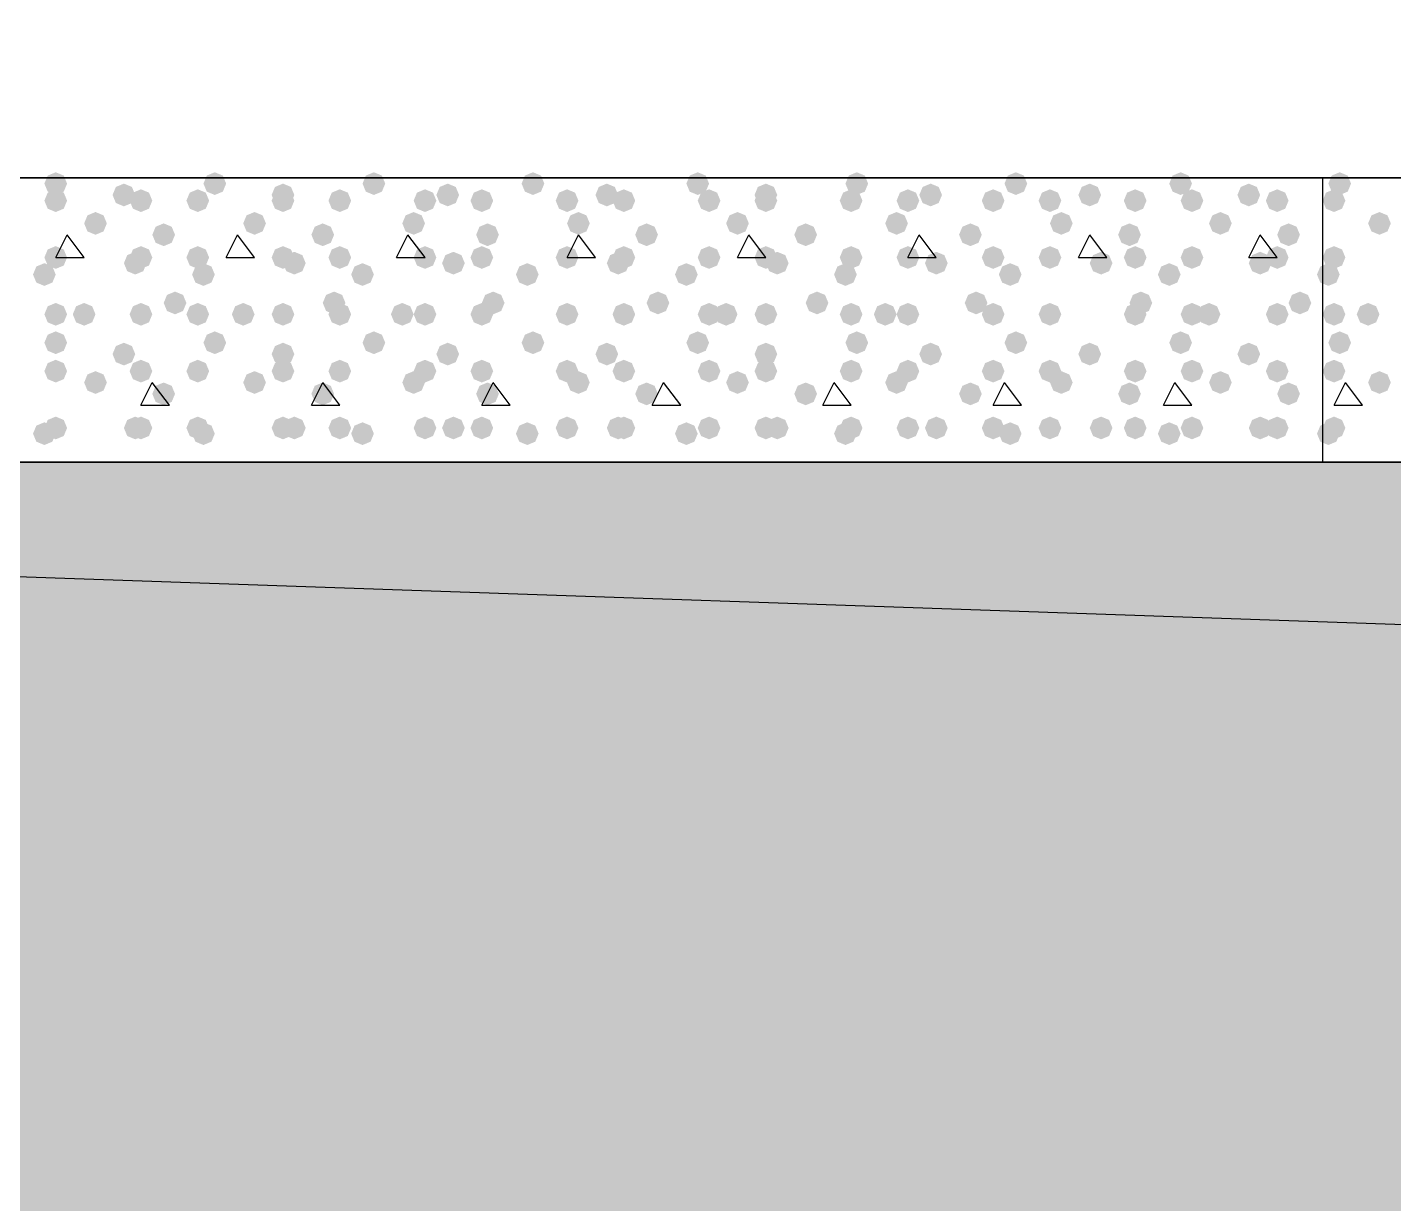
# Model space of a CAD drawing. Header units: millimetres. Extents: x 0 to 420, y 0 to 297.
# Drawn here: x 64.3 to 74.49, y 156.74 to 165.5 of the extents above; entities that cross this region are included whole.
import ezdxf

# ---------------------------------------------------------------- set-up
doc = ezdxf.new("R2010")
doc.units = ezdxf.units.MM
doc.layers.get('0').update_dxf_attribs({"linetype": 'CONTINUOUS'})

msp = doc.modelspace()

# ---------------------------------------------------------------- hatches: boundary and pattern name
at = {"true_color": 0x000008}
for points in [[(64.600667, 164.338), (64.575796, 164.278204), (64.516, 164.253333), (64.456204, 164.278204), (64.431333, 164.338), (64.456204, 164.397796), (64.516, 164.422667), (64.575796, 164.397796)], [(65.108667, 164.253333), (65.083796, 164.193537), (65.024, 164.168667), (64.964204, 164.193537), (64.939333, 164.253333), (64.964204, 164.313129), (65.024, 164.338), (65.083796, 164.313129)], [(65.786, 164.338), (65.761129, 164.278204), (65.701333, 164.253333), (65.641537, 164.278204), (65.616667, 164.338), (65.641537, 164.397796), (65.701333, 164.422667), (65.761129, 164.397796)], [(66.294, 164.253333), (66.269129, 164.193537), (66.209333, 164.168667), (66.149538, 164.193537), (66.124667, 164.253333), (66.149537, 164.313129), (66.209333, 164.338), (66.269129, 164.313129)], [(66.971333, 164.338), (66.946462, 164.278204), (66.886667, 164.253333), (66.826871, 164.278204), (66.802, 164.338), (66.826871, 164.397796), (66.886667, 164.422667), (66.946462, 164.397796)], [(67.521667, 164.253333), (67.496796, 164.193537), (67.437, 164.168667), (67.377204, 164.193537), (67.352333, 164.253333), (67.377204, 164.313129), (67.437, 164.338), (67.496796, 164.313129)], [(68.156667, 164.338), (68.131796, 164.278204), (68.072, 164.253333), (68.012204, 164.278204), (67.987333, 164.338), (68.012204, 164.397796), (68.072, 164.422667), (68.131796, 164.397796)], [(68.707, 164.253333), (68.682129, 164.193537), (68.622333, 164.168667), (68.562538, 164.193537), (68.537667, 164.253333), (68.562537, 164.313129), (68.622333, 164.338), (68.682129, 164.313129)], [(69.384333, 164.338), (69.359462, 164.278204), (69.299667, 164.253333), (69.239871, 164.278204), (69.215, 164.338), (69.239871, 164.397796), (69.299667, 164.422667), (69.359462, 164.397796)], [(69.892333, 164.253333), (69.867463, 164.193537), (69.807667, 164.168667), (69.747871, 164.193537), (69.723, 164.253333), (69.747871, 164.313129), (69.807667, 164.338), (69.867462, 164.313129)], [(70.569667, 164.338), (70.544796, 164.278204), (70.485, 164.253333), (70.425204, 164.278204), (70.400333, 164.338), (70.425204, 164.397796), (70.485, 164.422667), (70.544796, 164.397796)], [(71.12, 164.253333), (71.095129, 164.193537), (71.035333, 164.168667), (70.975538, 164.193537), (70.950667, 164.253333), (70.975537, 164.313129), (71.035333, 164.338), (71.095129, 164.313129)], [(71.755, 164.338), (71.730129, 164.278204), (71.670333, 164.253333), (71.610538, 164.278204), (71.585667, 164.338), (71.610537, 164.397796), (71.670333, 164.422667), (71.730129, 164.397796)], [(72.305333, 164.253333), (72.280463, 164.193537), (72.220667, 164.168667), (72.160871, 164.193537), (72.136, 164.253333), (72.160871, 164.313129), (72.220667, 164.338), (72.280462, 164.313129)], [(72.982667, 164.338), (72.957796, 164.278204), (72.898, 164.253333), (72.838204, 164.278204), (72.813333, 164.338), (72.838204, 164.397796), (72.898, 164.422667), (72.957796, 164.397796)], [(73.490667, 164.253333), (73.465796, 164.193537), (73.406, 164.168667), (73.346204, 164.193537), (73.321333, 164.253333), (73.346204, 164.313129), (73.406, 164.338), (73.465796, 164.313129)], [(64.600667, 164.211), (64.575796, 164.151204), (64.516, 164.126333), (64.456204, 164.151204), (64.431333, 164.211), (64.456204, 164.270796), (64.516, 164.295667), (64.575796, 164.270796)], [(65.235667, 164.211), (65.210796, 164.151204), (65.151, 164.126333), (65.091204, 164.151204), (65.066333, 164.211), (65.091204, 164.270796), (65.151, 164.295667), (65.210796, 164.270796)], [(65.659, 164.211), (65.634129, 164.151204), (65.574333, 164.126333), (65.514538, 164.151204), (65.489667, 164.211), (65.514537, 164.270796), (65.574333, 164.295667), (65.634129, 164.270796)], [(66.294, 164.211), (66.269129, 164.151204), (66.209333, 164.126333), (66.149538, 164.151204), (66.124667, 164.211), (66.149537, 164.270796), (66.209333, 164.295667), (66.269129, 164.270796)], [(66.717333, 164.211), (66.692463, 164.151204), (66.632667, 164.126333), (66.572871, 164.151204), (66.548, 164.211), (66.572871, 164.270796), (66.632667, 164.295667), (66.692462, 164.270796)], [(67.352333, 164.211), (67.327463, 164.151204), (67.267667, 164.126333), (67.207871, 164.151204), (67.183, 164.211), (67.207871, 164.270796), (67.267667, 164.295667), (67.327462, 164.270796)], [(67.775667, 164.211), (67.750796, 164.151204), (67.691, 164.126333), (67.631204, 164.151204), (67.606333, 164.211), (67.631204, 164.270796), (67.691, 164.295667), (67.750796, 164.270796)], [(68.410667, 164.211), (68.385796, 164.151204), (68.326, 164.126333), (68.266204, 164.151204), (68.241333, 164.211), (68.266204, 164.270796), (68.326, 164.295667), (68.385796, 164.270796)], [(68.834, 164.211), (68.809129, 164.151204), (68.749333, 164.126333), (68.689538, 164.151204), (68.664667, 164.211), (68.689537, 164.270796), (68.749333, 164.295667), (68.809129, 164.270796)], [(69.469, 164.211), (69.444129, 164.151204), (69.384333, 164.126333), (69.324538, 164.151204), (69.299667, 164.211), (69.324537, 164.270796), (69.384333, 164.295667), (69.444129, 164.270796)], [(69.892333, 164.211), (69.867463, 164.151204), (69.807667, 164.126333), (69.747871, 164.151204), (69.723, 164.211), (69.747871, 164.270796), (69.807667, 164.295667), (69.867462, 164.270796)], [(70.527333, 164.211), (70.502463, 164.151204), (70.442667, 164.126333), (70.382871, 164.151204), (70.358, 164.211), (70.382871, 164.270796), (70.442667, 164.295667), (70.502462, 164.270796)], [(70.950667, 164.211), (70.925796, 164.151204), (70.866, 164.126333), (70.806204, 164.151204), (70.781333, 164.211), (70.806204, 164.270796), (70.866, 164.295667), (70.925796, 164.270796)], [(71.585667, 164.211), (71.560796, 164.151204), (71.501, 164.126333), (71.441204, 164.151204), (71.416333, 164.211), (71.441204, 164.270796), (71.501, 164.295667), (71.560796, 164.270796)], [(72.009, 164.211), (71.984129, 164.151204), (71.924333, 164.126333), (71.864538, 164.151204), (71.839667, 164.211), (71.864537, 164.270796), (71.924333, 164.295667), (71.984129, 164.270796)], [(72.644, 164.211), (72.619129, 164.151204), (72.559333, 164.126333), (72.499538, 164.151204), (72.474667, 164.211), (72.499537, 164.270796), (72.559333, 164.295667), (72.619129, 164.270796)], [(73.067333, 164.211), (73.042463, 164.151204), (72.982667, 164.126333), (72.922871, 164.151204), (72.898, 164.211), (72.922871, 164.270796), (72.982667, 164.295667), (73.042462, 164.270796)], [(73.702333, 164.211), (73.677463, 164.151204), (73.617667, 164.126333), (73.557871, 164.151204), (73.533, 164.211), (73.557871, 164.270796), (73.617667, 164.295667), (73.677462, 164.270796)], [(64.897, 164.041667), (64.872129, 163.981871), (64.812333, 163.957), (64.752538, 163.981871), (64.727667, 164.041667), (64.752537, 164.101462), (64.812333, 164.126333), (64.872129, 164.101463)], [(66.082333, 164.041667), (66.057463, 163.981871), (65.997667, 163.957), (65.937871, 163.981871), (65.913, 164.041667), (65.937871, 164.101462), (65.997667, 164.126333), (66.057462, 164.101463)], [(67.267667, 164.041667), (67.242796, 163.981871), (67.183, 163.957), (67.123204, 163.981871), (67.098333, 164.041667), (67.123204, 164.101462), (67.183, 164.126333), (67.242796, 164.101463)], [(68.495333, 164.041667), (68.470463, 163.981871), (68.410667, 163.957), (68.350871, 163.981871), (68.326, 164.041667), (68.350871, 164.101462), (68.410667, 164.126333), (68.470462, 164.101463)], [(69.680667, 164.041667), (69.655796, 163.981871), (69.596, 163.957), (69.536204, 163.981871), (69.511333, 164.041667), (69.536204, 164.101462), (69.596, 164.126333), (69.655796, 164.101463)], [(70.866, 164.041667), (70.841129, 163.981871), (70.781333, 163.957), (70.721537, 163.981871), (70.696667, 164.041667), (70.721537, 164.101462), (70.781333, 164.126333), (70.841129, 164.101463)], [(72.093667, 164.041667), (72.068796, 163.981871), (72.009, 163.957), (71.949204, 163.981871), (71.924333, 164.041667), (71.949204, 164.101462), (72.009, 164.126333), (72.068796, 164.101463)], [(73.279, 164.041667), (73.254129, 163.981871), (73.194333, 163.957), (73.134538, 163.981871), (73.109667, 164.041667), (73.134537, 164.101462), (73.194333, 164.126333), (73.254129, 164.101463)], [(65.405, 163.957), (65.380129, 163.897204), (65.320333, 163.872333), (65.260538, 163.897204), (65.235667, 163.957), (65.260537, 164.016796), (65.320333, 164.041667), (65.380129, 164.016796)], [(66.590333, 163.957), (66.565463, 163.897204), (66.505667, 163.872333), (66.445871, 163.897204), (66.421, 163.957), (66.445871, 164.016796), (66.505667, 164.041667), (66.565462, 164.016796)], [(67.818, 163.957), (67.793129, 163.897204), (67.733333, 163.872333), (67.673537, 163.897204), (67.648667, 163.957), (67.673537, 164.016796), (67.733333, 164.041667), (67.793129, 164.016796)], [(69.003333, 163.957), (68.978463, 163.897204), (68.918667, 163.872333), (68.858871, 163.897204), (68.834, 163.957), (68.858871, 164.016796), (68.918667, 164.041667), (68.978462, 164.016796)], [(70.188667, 163.957), (70.163796, 163.897204), (70.104, 163.872333), (70.044204, 163.897204), (70.019333, 163.957), (70.044204, 164.016796), (70.104, 164.041667), (70.163796, 164.016796)], [(71.416333, 163.957), (71.391462, 163.897204), (71.331667, 163.872333), (71.271871, 163.897204), (71.247, 163.957), (71.271871, 164.016796), (71.331667, 164.041667), (71.391462, 164.016796)], [(72.601667, 163.957), (72.576796, 163.897204), (72.517, 163.872333), (72.457204, 163.897204), (72.432333, 163.957), (72.457204, 164.016796), (72.517, 164.041667), (72.576796, 164.016796)], [(73.787, 163.957), (73.762129, 163.897204), (73.702333, 163.872333), (73.642538, 163.897204), (73.617667, 163.957), (73.642537, 164.016796), (73.702333, 164.041667), (73.762129, 164.016796)], [(64.600667, 163.787667), (64.575796, 163.727871), (64.516, 163.703), (64.456204, 163.727871), (64.431333, 163.787667), (64.456204, 163.847462), (64.516, 163.872333), (64.575796, 163.847463)], [(65.193333, 163.745333), (65.168463, 163.685537), (65.108667, 163.660667), (65.048871, 163.685537), (65.024, 163.745333), (65.048871, 163.805129), (65.108667, 163.83), (65.168462, 163.805129)], [(65.235667, 163.787667), (65.210796, 163.727871), (65.151, 163.703), (65.091204, 163.727871), (65.066333, 163.787667), (65.091204, 163.847462), (65.151, 163.872333), (65.210796, 163.847463)], [(65.659, 163.787667), (65.634129, 163.727871), (65.574333, 163.703), (65.514538, 163.727871), (65.489667, 163.787667), (65.514537, 163.847462), (65.574333, 163.872333), (65.634129, 163.847463)], [(66.294, 163.787667), (66.269129, 163.727871), (66.209333, 163.703), (66.149538, 163.727871), (66.124667, 163.787667), (66.149537, 163.847462), (66.209333, 163.872333), (66.269129, 163.847463)], [(66.378667, 163.745333), (66.353796, 163.685537), (66.294, 163.660667), (66.234204, 163.685537), (66.209333, 163.745333), (66.234204, 163.805129), (66.294, 163.83), (66.353796, 163.805129)], [(66.717333, 163.787667), (66.692463, 163.727871), (66.632667, 163.703), (66.572871, 163.727871), (66.548, 163.787667), (66.572871, 163.847462), (66.632667, 163.872333), (66.692462, 163.847463)], [(67.352333, 163.787667), (67.327463, 163.727871), (67.267667, 163.703), (67.207871, 163.727871), (67.183, 163.787667), (67.207871, 163.847462), (67.267667, 163.872333), (67.327462, 163.847463)], [(67.564, 163.745333), (67.539129, 163.685537), (67.479333, 163.660667), (67.419538, 163.685537), (67.394667, 163.745333), (67.419537, 163.805129), (67.479333, 163.83), (67.539129, 163.805129)], [(67.775667, 163.787667), (67.750796, 163.727871), (67.691, 163.703), (67.631204, 163.727871), (67.606333, 163.787667), (67.631204, 163.847462), (67.691, 163.872333), (67.750796, 163.847463)], [(68.410667, 163.787667), (68.385796, 163.727871), (68.326, 163.703), (68.266204, 163.727871), (68.241333, 163.787667), (68.266204, 163.847462), (68.326, 163.872333), (68.385796, 163.847463)], [(68.791667, 163.745333), (68.766796, 163.685537), (68.707, 163.660667), (68.647204, 163.685537), (68.622333, 163.745333), (68.647204, 163.805129), (68.707, 163.83), (68.766796, 163.805129)], [(68.834, 163.787667), (68.809129, 163.727871), (68.749333, 163.703), (68.689538, 163.727871), (68.664667, 163.787667), (68.689537, 163.847462), (68.749333, 163.872333), (68.809129, 163.847463)], [(69.469, 163.787667), (69.444129, 163.727871), (69.384333, 163.703), (69.324538, 163.727871), (69.299667, 163.787667), (69.324537, 163.847462), (69.384333, 163.872333), (69.444129, 163.847463)], [(69.892333, 163.787667), (69.867463, 163.727871), (69.807667, 163.703), (69.747871, 163.727871), (69.723, 163.787667), (69.747871, 163.847462), (69.807667, 163.872333), (69.867462, 163.847463)], [(69.977, 163.745333), (69.952129, 163.685537), (69.892333, 163.660667), (69.832538, 163.685537), (69.807667, 163.745333), (69.832537, 163.805129), (69.892333, 163.83), (69.952129, 163.805129)], [(70.527333, 163.787667), (70.502463, 163.727871), (70.442667, 163.703), (70.382871, 163.727871), (70.358, 163.787667), (70.382871, 163.847462), (70.442667, 163.872333), (70.502462, 163.847463)], [(70.950667, 163.787667), (70.925796, 163.727871), (70.866, 163.703), (70.806204, 163.727871), (70.781333, 163.787667), (70.806204, 163.847462), (70.866, 163.872333), (70.925796, 163.847463)], [(71.162333, 163.745333), (71.137463, 163.685537), (71.077667, 163.660667), (71.017871, 163.685537), (70.993, 163.745333), (71.017871, 163.805129), (71.077667, 163.83), (71.137462, 163.805129)], [(71.585667, 163.787667), (71.560796, 163.727871), (71.501, 163.703), (71.441204, 163.727871), (71.416333, 163.787667), (71.441204, 163.847462), (71.501, 163.872333), (71.560796, 163.847463)], [(72.009, 163.787667), (71.984129, 163.727871), (71.924333, 163.703), (71.864538, 163.727871), (71.839667, 163.787667), (71.864537, 163.847462), (71.924333, 163.872333), (71.984129, 163.847463)], [(72.39, 163.745333), (72.365129, 163.685537), (72.305333, 163.660667), (72.245538, 163.685537), (72.220667, 163.745333), (72.245537, 163.805129), (72.305333, 163.83), (72.365129, 163.805129)], [(72.644, 163.787667), (72.619129, 163.727871), (72.559333, 163.703), (72.499538, 163.727871), (72.474667, 163.787667), (72.499537, 163.847462), (72.559333, 163.872333), (72.619129, 163.847463)], [(73.067333, 163.787667), (73.042463, 163.727871), (72.982667, 163.703), (72.922871, 163.727871), (72.898, 163.787667), (72.922871, 163.847462), (72.982667, 163.872333), (73.042462, 163.847463)], [(73.575333, 163.745333), (73.550463, 163.685537), (73.490667, 163.660667), (73.430871, 163.685537), (73.406, 163.745333), (73.430871, 163.805129), (73.490667, 163.83), (73.550462, 163.805129)], [(73.702333, 163.787667), (73.677463, 163.727871), (73.617667, 163.703), (73.557871, 163.727871), (73.533, 163.787667), (73.557871, 163.847462), (73.617667, 163.872333), (73.677462, 163.847463)], [(64.516, 163.660667), (64.491129, 163.600871), (64.431333, 163.576), (64.371537, 163.600871), (64.346667, 163.660667), (64.371537, 163.720462), (64.431333, 163.745333), (64.491129, 163.720463)], [(65.701333, 163.660667), (65.676463, 163.600871), (65.616667, 163.576), (65.556871, 163.600871), (65.532, 163.660667), (65.556871, 163.720462), (65.616667, 163.745333), (65.676462, 163.720463)], [(66.886667, 163.660667), (66.861796, 163.600871), (66.802, 163.576), (66.742204, 163.600871), (66.717333, 163.660667), (66.742204, 163.720462), (66.802, 163.745333), (66.861796, 163.720463)], [(68.114333, 163.660667), (68.089462, 163.600871), (68.029667, 163.576), (67.969871, 163.600871), (67.945, 163.660667), (67.969871, 163.720462), (68.029667, 163.745333), (68.089462, 163.720463)], [(69.299667, 163.660667), (69.274796, 163.600871), (69.215, 163.576), (69.155204, 163.600871), (69.130333, 163.660667), (69.155204, 163.720462), (69.215, 163.745333), (69.274796, 163.720463)], [(70.485, 163.660667), (70.460129, 163.600871), (70.400333, 163.576), (70.340538, 163.600871), (70.315667, 163.660667), (70.340537, 163.720462), (70.400333, 163.745333), (70.460129, 163.720463)], [(71.712667, 163.660667), (71.687796, 163.600871), (71.628, 163.576), (71.568204, 163.600871), (71.543333, 163.660667), (71.568204, 163.720462), (71.628, 163.745333), (71.687796, 163.720463)], [(72.898, 163.660667), (72.873129, 163.600871), (72.813333, 163.576), (72.753537, 163.600871), (72.728667, 163.660667), (72.753537, 163.720462), (72.813333, 163.745333), (72.873129, 163.720463)], [(65.489667, 163.449), (65.464796, 163.389204), (65.405, 163.364333), (65.345204, 163.389204), (65.320333, 163.449), (65.345204, 163.508796), (65.405, 163.533667), (65.464796, 163.508796)], [(66.675, 163.449), (66.650129, 163.389204), (66.590333, 163.364333), (66.530538, 163.389204), (66.505667, 163.449), (66.530537, 163.508796), (66.590333, 163.533667), (66.650129, 163.508796)], [(67.860333, 163.449), (67.835463, 163.389204), (67.775667, 163.364333), (67.715871, 163.389204), (67.691, 163.449), (67.715871, 163.508796), (67.775667, 163.533667), (67.835462, 163.508796)], [(69.088, 163.449), (69.063129, 163.389204), (69.003333, 163.364333), (68.943538, 163.389204), (68.918667, 163.449), (68.943537, 163.508796), (69.003333, 163.533667), (69.063129, 163.508796)], [(70.273333, 163.449), (70.248463, 163.389204), (70.188667, 163.364333), (70.128871, 163.389204), (70.104, 163.449), (70.128871, 163.508796), (70.188667, 163.533667), (70.248462, 163.508796)], [(71.458667, 163.449), (71.433796, 163.389204), (71.374, 163.364333), (71.314204, 163.389204), (71.289333, 163.449), (71.314204, 163.508796), (71.374, 163.533667), (71.433796, 163.508796)], [(72.686333, 163.449), (72.661462, 163.389204), (72.601667, 163.364333), (72.541871, 163.389204), (72.517, 163.449), (72.541871, 163.508796), (72.601667, 163.533667), (72.661462, 163.508796)], [(73.871667, 163.449), (73.846796, 163.389204), (73.787, 163.364333), (73.727204, 163.389204), (73.702333, 163.449), (73.727204, 163.508796), (73.787, 163.533667), (73.846796, 163.508796)], [(64.600667, 163.364333), (64.575796, 163.304537), (64.516, 163.279667), (64.456204, 163.304537), (64.431333, 163.364333), (64.456204, 163.424129), (64.516, 163.449), (64.575796, 163.424129)], [(64.812333, 163.364333), (64.787463, 163.304537), (64.727667, 163.279667), (64.667871, 163.304537), (64.643, 163.364333), (64.667871, 163.424129), (64.727667, 163.449), (64.787462, 163.424129)], [(65.235667, 163.364333), (65.210796, 163.304537), (65.151, 163.279667), (65.091204, 163.304537), (65.066333, 163.364333), (65.091204, 163.424129), (65.151, 163.449), (65.210796, 163.424129)], [(65.659, 163.364333), (65.634129, 163.304537), (65.574333, 163.279667), (65.514538, 163.304537), (65.489667, 163.364333), (65.514537, 163.424129), (65.574333, 163.449), (65.634129, 163.424129)], [(65.997667, 163.364333), (65.972796, 163.304537), (65.913, 163.279667), (65.853204, 163.304537), (65.828333, 163.364333), (65.853204, 163.424129), (65.913, 163.449), (65.972796, 163.424129)], [(66.294, 163.364333), (66.269129, 163.304537), (66.209333, 163.279667), (66.149538, 163.304537), (66.124667, 163.364333), (66.149537, 163.424129), (66.209333, 163.449), (66.269129, 163.424129)], [(66.717333, 163.364333), (66.692463, 163.304537), (66.632667, 163.279667), (66.572871, 163.304537), (66.548, 163.364333), (66.572871, 163.424129), (66.632667, 163.449), (66.692462, 163.424129)], [(67.183, 163.364333), (67.158129, 163.304537), (67.098333, 163.279667), (67.038538, 163.304537), (67.013667, 163.364333), (67.038537, 163.424129), (67.098333, 163.449), (67.158129, 163.424129)], [(67.352333, 163.364333), (67.327463, 163.304537), (67.267667, 163.279667), (67.207871, 163.304537), (67.183, 163.364333), (67.207871, 163.424129), (67.267667, 163.449), (67.327462, 163.424129)], [(67.775667, 163.364333), (67.750796, 163.304537), (67.691, 163.279667), (67.631204, 163.304537), (67.606333, 163.364333), (67.631204, 163.424129), (67.691, 163.449), (67.750796, 163.424129)], [(68.410667, 163.364333), (68.385796, 163.304537), (68.326, 163.279667), (68.266204, 163.304537), (68.241333, 163.364333), (68.266204, 163.424129), (68.326, 163.449), (68.385796, 163.424129)], [(68.410667, 163.364333), (68.385796, 163.304537), (68.326, 163.279667), (68.266204, 163.304537), (68.241333, 163.364333), (68.266204, 163.424129), (68.326, 163.449), (68.385796, 163.424129)], [(68.834, 163.364333), (68.809129, 163.304537), (68.749333, 163.279667), (68.689538, 163.304537), (68.664667, 163.364333), (68.689537, 163.424129), (68.749333, 163.449), (68.809129, 163.424129)], [(69.469, 163.364333), (69.444129, 163.304537), (69.384333, 163.279667), (69.324538, 163.304537), (69.299667, 163.364333), (69.324537, 163.424129), (69.384333, 163.449), (69.444129, 163.424129)], [(69.596, 163.364333), (69.571129, 163.304537), (69.511333, 163.279667), (69.451537, 163.304537), (69.426667, 163.364333), (69.451537, 163.424129), (69.511333, 163.449), (69.571129, 163.424129)], [(69.892333, 163.364333), (69.867463, 163.304537), (69.807667, 163.279667), (69.747871, 163.304537), (69.723, 163.364333), (69.747871, 163.424129), (69.807667, 163.449), (69.867462, 163.424129)], [(70.527333, 163.364333), (70.502463, 163.304537), (70.442667, 163.279667), (70.382871, 163.304537), (70.358, 163.364333), (70.382871, 163.424129), (70.442667, 163.449), (70.502462, 163.424129)], [(70.781333, 163.364333), (70.756462, 163.304537), (70.696667, 163.279667), (70.636871, 163.304537), (70.612, 163.364333), (70.636871, 163.424129), (70.696667, 163.449), (70.756462, 163.424129)], [(70.950667, 163.364333), (70.925796, 163.304537), (70.866, 163.279667), (70.806204, 163.304537), (70.781333, 163.364333), (70.806204, 163.424129), (70.866, 163.449), (70.925796, 163.424129)], [(71.585667, 163.364333), (71.560796, 163.304537), (71.501, 163.279667), (71.441204, 163.304537), (71.416333, 163.364333), (71.441204, 163.424129), (71.501, 163.449), (71.560796, 163.424129)], [(72.009, 163.364333), (71.984129, 163.304537), (71.924333, 163.279667), (71.864538, 163.304537), (71.839667, 163.364333), (71.864537, 163.424129), (71.924333, 163.449), (71.984129, 163.424129)], [(72.009, 163.364333), (71.984129, 163.304537), (71.924333, 163.279667), (71.864538, 163.304537), (71.839667, 163.364333), (71.864537, 163.424129), (71.924333, 163.449), (71.984129, 163.424129)], [(72.644, 163.364333), (72.619129, 163.304537), (72.559333, 163.279667), (72.499538, 163.304537), (72.474667, 163.364333), (72.499537, 163.424129), (72.559333, 163.449), (72.619129, 163.424129)], [(73.067333, 163.364333), (73.042463, 163.304537), (72.982667, 163.279667), (72.922871, 163.304537), (72.898, 163.364333), (72.922871, 163.424129), (72.982667, 163.449), (73.042462, 163.424129)], [(73.194333, 163.364333), (73.169462, 163.304537), (73.109667, 163.279667), (73.049871, 163.304537), (73.025, 163.364333), (73.049871, 163.424129), (73.109667, 163.449), (73.169462, 163.424129)], [(73.702333, 163.364333), (73.677463, 163.304537), (73.617667, 163.279667), (73.557871, 163.304537), (73.533, 163.364333), (73.557871, 163.424129), (73.617667, 163.449), (73.677462, 163.424129)], [(64.600667, 163.152667), (64.575796, 163.092871), (64.516, 163.068), (64.456204, 163.092871), (64.431333, 163.152667), (64.456204, 163.212462), (64.516, 163.237333), (64.575796, 163.212463)], [(65.786, 163.152667), (65.761129, 163.092871), (65.701333, 163.068), (65.641537, 163.092871), (65.616667, 163.152667), (65.641537, 163.212462), (65.701333, 163.237333), (65.761129, 163.212463)], [(66.971333, 163.152667), (66.946462, 163.092871), (66.886667, 163.068), (66.826871, 163.092871), (66.802, 163.152667), (66.826871, 163.212462), (66.886667, 163.237333), (66.946462, 163.212463)], [(68.156667, 163.152667), (68.131796, 163.092871), (68.072, 163.068), (68.012204, 163.092871), (67.987333, 163.152667), (68.012204, 163.212462), (68.072, 163.237333), (68.131796, 163.212463)], [(69.384333, 163.152667), (69.359462, 163.092871), (69.299667, 163.068), (69.239871, 163.092871), (69.215, 163.152667), (69.239871, 163.212462), (69.299667, 163.237333), (69.359462, 163.212463)], [(70.569667, 163.152667), (70.544796, 163.092871), (70.485, 163.068), (70.425204, 163.092871), (70.400333, 163.152667), (70.425204, 163.212462), (70.485, 163.237333), (70.544796, 163.212463)], [(71.755, 163.152667), (71.730129, 163.092871), (71.670333, 163.068), (71.610538, 163.092871), (71.585667, 163.152667), (71.610537, 163.212462), (71.670333, 163.237333), (71.730129, 163.212463)], [(72.982667, 163.152667), (72.957796, 163.092871), (72.898, 163.068), (72.838204, 163.092871), (72.813333, 163.152667), (72.838204, 163.212462), (72.898, 163.237333), (72.957796, 163.212463)], [(65.108667, 163.068), (65.083796, 163.008204), (65.024, 162.983333), (64.964204, 163.008204), (64.939333, 163.068), (64.964204, 163.127796), (65.024, 163.152667), (65.083796, 163.127796)], [(66.294, 163.068), (66.269129, 163.008204), (66.209333, 162.983333), (66.149538, 163.008204), (66.124667, 163.068), (66.149537, 163.127796), (66.209333, 163.152667), (66.269129, 163.127796)], [(67.521667, 163.068), (67.496796, 163.008204), (67.437, 162.983333), (67.377204, 163.008204), (67.352333, 163.068), (67.377204, 163.127796), (67.437, 163.152667), (67.496796, 163.127796)], [(68.707, 163.068), (68.682129, 163.008204), (68.622333, 162.983333), (68.562538, 163.008204), (68.537667, 163.068), (68.562537, 163.127796), (68.622333, 163.152667), (68.682129, 163.127796)], [(69.892333, 163.068), (69.867463, 163.008204), (69.807667, 162.983333), (69.747871, 163.008204), (69.723, 163.068), (69.747871, 163.127796), (69.807667, 163.152667), (69.867462, 163.127796)], [(71.12, 163.068), (71.095129, 163.008204), (71.035333, 162.983333), (70.975538, 163.008204), (70.950667, 163.068), (70.975537, 163.127796), (71.035333, 163.152667), (71.095129, 163.127796)], [(72.305333, 163.068), (72.280463, 163.008204), (72.220667, 162.983333), (72.160871, 163.008204), (72.136, 163.068), (72.160871, 163.127796), (72.220667, 163.152667), (72.280462, 163.127796)], [(73.490667, 163.068), (73.465796, 163.008204), (73.406, 162.983333), (73.346204, 163.008204), (73.321333, 163.068), (73.346204, 163.127796), (73.406, 163.152667), (73.465796, 163.127796)], [(64.600667, 162.941), (64.575796, 162.881204), (64.516, 162.856333), (64.456204, 162.881204), (64.431333, 162.941), (64.456204, 163.000796), (64.516, 163.025667), (64.575796, 163.000796)], [(65.235667, 162.941), (65.210796, 162.881204), (65.151, 162.856333), (65.091204, 162.881204), (65.066333, 162.941), (65.091204, 163.000796), (65.151, 163.025667), (65.210796, 163.000796)], [(65.659, 162.941), (65.634129, 162.881204), (65.574333, 162.856333), (65.514538, 162.881204), (65.489667, 162.941), (65.514537, 163.000796), (65.574333, 163.025667), (65.634129, 163.000796)], [(66.294, 162.941), (66.269129, 162.881204), (66.209333, 162.856333), (66.149538, 162.881204), (66.124667, 162.941), (66.149537, 163.000796), (66.209333, 163.025667), (66.269129, 163.000796)], [(66.717333, 162.941), (66.692463, 162.881204), (66.632667, 162.856333), (66.572871, 162.881204), (66.548, 162.941), (66.572871, 163.000796), (66.632667, 163.025667), (66.692462, 163.000796)], [(67.352333, 162.941), (67.327463, 162.881204), (67.267667, 162.856333), (67.207871, 162.881204), (67.183, 162.941), (67.207871, 163.000796), (67.267667, 163.025667), (67.327462, 163.000796)], [(67.775667, 162.941), (67.750796, 162.881204), (67.691, 162.856333), (67.631204, 162.881204), (67.606333, 162.941), (67.631204, 163.000796), (67.691, 163.025667), (67.750796, 163.000796)], [(68.410667, 162.941), (68.385796, 162.881204), (68.326, 162.856333), (68.266204, 162.881204), (68.241333, 162.941), (68.266204, 163.000796), (68.326, 163.025667), (68.385796, 163.000796)], [(68.834, 162.941), (68.809129, 162.881204), (68.749333, 162.856333), (68.689538, 162.881204), (68.664667, 162.941), (68.689537, 163.000796), (68.749333, 163.025667), (68.809129, 163.000796)], [(69.469, 162.941), (69.444129, 162.881204), (69.384333, 162.856333), (69.324538, 162.881204), (69.299667, 162.941), (69.324537, 163.000796), (69.384333, 163.025667), (69.444129, 163.000796)], [(69.892333, 162.941), (69.867463, 162.881204), (69.807667, 162.856333), (69.747871, 162.881204), (69.723, 162.941), (69.747871, 163.000796), (69.807667, 163.025667), (69.867462, 163.000796)], [(70.527333, 162.941), (70.502463, 162.881204), (70.442667, 162.856333), (70.382871, 162.881204), (70.358, 162.941), (70.382871, 163.000796), (70.442667, 163.025667), (70.502462, 163.000796)], [(70.950667, 162.941), (70.925796, 162.881204), (70.866, 162.856333), (70.806204, 162.881204), (70.781333, 162.941), (70.806204, 163.000796), (70.866, 163.025667), (70.925796, 163.000796)], [(71.585667, 162.941), (71.560796, 162.881204), (71.501, 162.856333), (71.441204, 162.881204), (71.416333, 162.941), (71.441204, 163.000796), (71.501, 163.025667), (71.560796, 163.000796)], [(72.009, 162.941), (71.984129, 162.881204), (71.924333, 162.856333), (71.864538, 162.881204), (71.839667, 162.941), (71.864537, 163.000796), (71.924333, 163.025667), (71.984129, 163.000796)], [(72.644, 162.941), (72.619129, 162.881204), (72.559333, 162.856333), (72.499538, 162.881204), (72.474667, 162.941), (72.499537, 163.000796), (72.559333, 163.025667), (72.619129, 163.000796)], [(73.067333, 162.941), (73.042463, 162.881204), (72.982667, 162.856333), (72.922871, 162.881204), (72.898, 162.941), (72.922871, 163.000796), (72.982667, 163.025667), (73.042462, 163.000796)], [(73.702333, 162.941), (73.677463, 162.881204), (73.617667, 162.856333), (73.557871, 162.881204), (73.533, 162.941), (73.557871, 163.000796), (73.617667, 163.025667), (73.677462, 163.000796)], [(64.897, 162.856333), (64.872129, 162.796537), (64.812333, 162.771667), (64.752538, 162.796537), (64.727667, 162.856333), (64.752537, 162.916129), (64.812333, 162.941), (64.872129, 162.916129)], [(66.082333, 162.856333), (66.057463, 162.796537), (65.997667, 162.771667), (65.937871, 162.796537), (65.913, 162.856333), (65.937871, 162.916129), (65.997667, 162.941), (66.057462, 162.916129)], [(67.267667, 162.856333), (67.242796, 162.796537), (67.183, 162.771667), (67.123204, 162.796537), (67.098333, 162.856333), (67.123204, 162.916129), (67.183, 162.941), (67.242796, 162.916129)], [(68.495333, 162.856333), (68.470463, 162.796537), (68.410667, 162.771667), (68.350871, 162.796537), (68.326, 162.856333), (68.350871, 162.916129), (68.410667, 162.941), (68.470462, 162.916129)], [(69.680667, 162.856333), (69.655796, 162.796537), (69.596, 162.771667), (69.536204, 162.796537), (69.511333, 162.856333), (69.536204, 162.916129), (69.596, 162.941), (69.655796, 162.916129)], [(70.866, 162.856333), (70.841129, 162.796537), (70.781333, 162.771667), (70.721537, 162.796537), (70.696667, 162.856333), (70.721537, 162.916129), (70.781333, 162.941), (70.841129, 162.916129)], [(72.093667, 162.856333), (72.068796, 162.796537), (72.009, 162.771667), (71.949204, 162.796537), (71.924333, 162.856333), (71.949204, 162.916129), (72.009, 162.941), (72.068796, 162.916129)], [(73.279, 162.856333), (73.254129, 162.796537), (73.194333, 162.771667), (73.134538, 162.796537), (73.109667, 162.856333), (73.134537, 162.916129), (73.194333, 162.941), (73.254129, 162.916129)], [(65.405, 162.771667), (65.380129, 162.711871), (65.320333, 162.687), (65.260538, 162.711871), (65.235667, 162.771667), (65.260537, 162.831462), (65.320333, 162.856333), (65.380129, 162.831463)], [(66.590333, 162.771667), (66.565463, 162.711871), (66.505667, 162.687), (66.445871, 162.711871), (66.421, 162.771667), (66.445871, 162.831462), (66.505667, 162.856333), (66.565462, 162.831463)], [(67.818, 162.771667), (67.793129, 162.711871), (67.733333, 162.687), (67.673537, 162.711871), (67.648667, 162.771667), (67.673537, 162.831462), (67.733333, 162.856333), (67.793129, 162.831463)], [(69.003333, 162.771667), (68.978463, 162.711871), (68.918667, 162.687), (68.858871, 162.711871), (68.834, 162.771667), (68.858871, 162.831462), (68.918667, 162.856333), (68.978462, 162.831463)], [(70.188667, 162.771667), (70.163796, 162.711871), (70.104, 162.687), (70.044204, 162.711871), (70.019333, 162.771667), (70.044204, 162.831462), (70.104, 162.856333), (70.163796, 162.831463)], [(71.416333, 162.771667), (71.391462, 162.711871), (71.331667, 162.687), (71.271871, 162.711871), (71.247, 162.771667), (71.271871, 162.831462), (71.331667, 162.856333), (71.391462, 162.831463)], [(72.601667, 162.771667), (72.576796, 162.711871), (72.517, 162.687), (72.457204, 162.711871), (72.432333, 162.771667), (72.457204, 162.831462), (72.517, 162.856333), (72.576796, 162.831463)], [(73.787, 162.771667), (73.762129, 162.711871), (73.702333, 162.687), (73.642538, 162.711871), (73.617667, 162.771667), (73.642537, 162.831462), (73.702333, 162.856333), (73.762129, 162.831463)], [(64.600667, 162.517667), (64.575796, 162.457871), (64.516, 162.433), (64.456204, 162.457871), (64.431333, 162.517667), (64.456204, 162.577462), (64.516, 162.602333), (64.575796, 162.577463)], [(65.193333, 162.517667), (65.168463, 162.457871), (65.108667, 162.433), (65.048871, 162.457871), (65.024, 162.517667), (65.048871, 162.577462), (65.108667, 162.602333), (65.168462, 162.577463)], [(65.235667, 162.517667), (65.210796, 162.457871), (65.151, 162.433), (65.091204, 162.457871), (65.066333, 162.517667), (65.091204, 162.577462), (65.151, 162.602333), (65.210796, 162.577463)], [(65.659, 162.517667), (65.634129, 162.457871), (65.574333, 162.433), (65.514538, 162.457871), (65.489667, 162.517667), (65.514537, 162.577462), (65.574333, 162.602333), (65.634129, 162.577463)], [(66.294, 162.517667), (66.269129, 162.457871), (66.209333, 162.433), (66.149538, 162.457871), (66.124667, 162.517667), (66.149537, 162.577462), (66.209333, 162.602333), (66.269129, 162.577463)], [(66.378667, 162.517667), (66.353796, 162.457871), (66.294, 162.433), (66.234204, 162.457871), (66.209333, 162.517667), (66.234204, 162.577462), (66.294, 162.602333), (66.353796, 162.577463)], [(66.717333, 162.517667), (66.692463, 162.457871), (66.632667, 162.433), (66.572871, 162.457871), (66.548, 162.517667), (66.572871, 162.577462), (66.632667, 162.602333), (66.692462, 162.577463)], [(67.352333, 162.517667), (67.327463, 162.457871), (67.267667, 162.433), (67.207871, 162.457871), (67.183, 162.517667), (67.207871, 162.577462), (67.267667, 162.602333), (67.327462, 162.577463)], [(67.564, 162.517667), (67.539129, 162.457871), (67.479333, 162.433), (67.419538, 162.457871), (67.394667, 162.517667), (67.419537, 162.577462), (67.479333, 162.602333), (67.539129, 162.577463)], [(67.775667, 162.517667), (67.750796, 162.457871), (67.691, 162.433), (67.631204, 162.457871), (67.606333, 162.517667), (67.631204, 162.577462), (67.691, 162.602333), (67.750796, 162.577463)], [(68.410667, 162.517667), (68.385796, 162.457871), (68.326, 162.433), (68.266204, 162.457871), (68.241333, 162.517667), (68.266204, 162.577462), (68.326, 162.602333), (68.385796, 162.577463)], [(68.791667, 162.517667), (68.766796, 162.457871), (68.707, 162.433), (68.647204, 162.457871), (68.622333, 162.517667), (68.647204, 162.577462), (68.707, 162.602333), (68.766796, 162.577463)], [(68.834, 162.517667), (68.809129, 162.457871), (68.749333, 162.433), (68.689538, 162.457871), (68.664667, 162.517667), (68.689537, 162.577462), (68.749333, 162.602333), (68.809129, 162.577463)], [(69.469, 162.517667), (69.444129, 162.457871), (69.384333, 162.433), (69.324538, 162.457871), (69.299667, 162.517667), (69.324537, 162.577462), (69.384333, 162.602333), (69.444129, 162.577463)], [(69.892333, 162.517667), (69.867463, 162.457871), (69.807667, 162.433), (69.747871, 162.457871), (69.723, 162.517667), (69.747871, 162.577462), (69.807667, 162.602333), (69.867462, 162.577463)], [(69.977, 162.517667), (69.952129, 162.457871), (69.892333, 162.433), (69.832538, 162.457871), (69.807667, 162.517667), (69.832537, 162.577462), (69.892333, 162.602333), (69.952129, 162.577463)], [(70.527333, 162.517667), (70.502463, 162.457871), (70.442667, 162.433), (70.382871, 162.457871), (70.358, 162.517667), (70.382871, 162.577462), (70.442667, 162.602333), (70.502462, 162.577463)], [(70.950667, 162.517667), (70.925796, 162.457871), (70.866, 162.433), (70.806204, 162.457871), (70.781333, 162.517667), (70.806204, 162.577462), (70.866, 162.602333), (70.925796, 162.577463)], [(71.162333, 162.517667), (71.137463, 162.457871), (71.077667, 162.433), (71.017871, 162.457871), (70.993, 162.517667), (71.017871, 162.577462), (71.077667, 162.602333), (71.137462, 162.577463)], [(71.585667, 162.517667), (71.560796, 162.457871), (71.501, 162.433), (71.441204, 162.457871), (71.416333, 162.517667), (71.441204, 162.577462), (71.501, 162.602333), (71.560796, 162.577463)], [(72.009, 162.517667), (71.984129, 162.457871), (71.924333, 162.433), (71.864538, 162.457871), (71.839667, 162.517667), (71.864537, 162.577462), (71.924333, 162.602333), (71.984129, 162.577463)], [(72.39, 162.517667), (72.365129, 162.457871), (72.305333, 162.433), (72.245538, 162.457871), (72.220667, 162.517667), (72.245537, 162.577462), (72.305333, 162.602333), (72.365129, 162.577463)], [(72.644, 162.517667), (72.619129, 162.457871), (72.559333, 162.433), (72.499538, 162.457871), (72.474667, 162.517667), (72.499537, 162.577462), (72.559333, 162.602333), (72.619129, 162.577463)], [(73.067333, 162.517667), (73.042463, 162.457871), (72.982667, 162.433), (72.922871, 162.457871), (72.898, 162.517667), (72.922871, 162.577462), (72.982667, 162.602333), (73.042462, 162.577463)], [(73.575333, 162.517667), (73.550463, 162.457871), (73.490667, 162.433), (73.430871, 162.457871), (73.406, 162.517667), (73.430871, 162.577462), (73.490667, 162.602333), (73.550462, 162.577463)], [(73.702333, 162.517667), (73.677463, 162.457871), (73.617667, 162.433), (73.557871, 162.457871), (73.533, 162.517667), (73.557871, 162.577462), (73.617667, 162.602333), (73.677462, 162.577463)], [(64.516, 162.475333), (64.491129, 162.415537), (64.431333, 162.390667), (64.371537, 162.415537), (64.346667, 162.475333), (64.371537, 162.535129), (64.431333, 162.56), (64.491129, 162.535129)], [(65.701333, 162.475333), (65.676463, 162.415537), (65.616667, 162.390667), (65.556871, 162.415537), (65.532, 162.475333), (65.556871, 162.535129), (65.616667, 162.56), (65.676462, 162.535129)], [(66.886667, 162.475333), (66.861796, 162.415537), (66.802, 162.390667), (66.742204, 162.415537), (66.717333, 162.475333), (66.742204, 162.535129), (66.802, 162.56), (66.861796, 162.535129)], [(68.114333, 162.475333), (68.089462, 162.415537), (68.029667, 162.390667), (67.969871, 162.415537), (67.945, 162.475333), (67.969871, 162.535129), (68.029667, 162.56), (68.089462, 162.535129)], [(69.299667, 162.475333), (69.274796, 162.415537), (69.215, 162.390667), (69.155204, 162.415537), (69.130333, 162.475333), (69.155204, 162.535129), (69.215, 162.56), (69.274796, 162.535129)], [(70.485, 162.475333), (70.460129, 162.415537), (70.400333, 162.390667), (70.340538, 162.415537), (70.315667, 162.475333), (70.340537, 162.535129), (70.400333, 162.56), (70.460129, 162.535129)], [(71.712667, 162.475333), (71.687796, 162.415537), (71.628, 162.390667), (71.568204, 162.415537), (71.543333, 162.475333), (71.568204, 162.535129), (71.628, 162.56), (71.687796, 162.535129)], [(72.898, 162.475333), (72.873129, 162.415537), (72.813333, 162.390667), (72.753537, 162.415537), (72.728667, 162.475333), (72.753537, 162.535129), (72.813333, 162.56), (72.873129, 162.535129)]]:
    msp.add_hatch(color=0, dxfattribs=at).paths.add_polyline_path(points, flags=0)
at = {"true_color": 0x000007}
for points in [[(74.168, 164.338), (74.143129, 164.278204), (74.083333, 164.253333), (74.023537, 164.278204), (73.998667, 164.338), (74.023537, 164.397796), (74.083333, 164.422667), (74.143129, 164.397796)], [(74.125667, 164.211), (74.100796, 164.151204), (74.041, 164.126333), (73.981204, 164.151204), (73.956333, 164.211), (73.981204, 164.270796), (74.041, 164.295667), (74.100796, 164.270796)], [(74.464333, 164.041667), (74.439462, 163.981871), (74.379667, 163.957), (74.319871, 163.981871), (74.295, 164.041667), (74.319871, 164.101462), (74.379667, 164.126333), (74.439462, 164.101463)], [(74.125667, 163.787667), (74.100796, 163.727871), (74.041, 163.703), (73.981204, 163.727871), (73.956333, 163.787667), (73.981204, 163.847462), (74.041, 163.872333), (74.100796, 163.847463)], [(74.083333, 163.660667), (74.058463, 163.600871), (73.998667, 163.576), (73.938871, 163.600871), (73.914, 163.660667), (73.938871, 163.720462), (73.998667, 163.745333), (74.058462, 163.720463)], [(74.125667, 163.364333), (74.100796, 163.304537), (74.041, 163.279667), (73.981204, 163.304537), (73.956333, 163.364333), (73.981204, 163.424129), (74.041, 163.449), (74.100796, 163.424129)], [(74.379667, 163.364333), (74.354796, 163.304537), (74.295, 163.279667), (74.235204, 163.304537), (74.210333, 163.364333), (74.235204, 163.424129), (74.295, 163.449), (74.354796, 163.424129)], [(74.168, 163.152667), (74.143129, 163.092871), (74.083333, 163.068), (74.023537, 163.092871), (73.998667, 163.152667), (74.023537, 163.212462), (74.083333, 163.237333), (74.143129, 163.212463)], [(74.125667, 162.941), (74.100796, 162.881204), (74.041, 162.856333), (73.981204, 162.881204), (73.956333, 162.941), (73.981204, 163.000796), (74.041, 163.025667), (74.100796, 163.000796)], [(74.464333, 162.856333), (74.439462, 162.796537), (74.379667, 162.771667), (74.319871, 162.796537), (74.295, 162.856333), (74.319871, 162.916129), (74.379667, 162.941), (74.439462, 162.916129)], [(74.125667, 162.517667), (74.100796, 162.457871), (74.041, 162.433), (73.981204, 162.457871), (73.956333, 162.517667), (73.981204, 162.577462), (74.041, 162.602333), (74.100796, 162.577463)], [(74.083333, 162.475333), (74.058463, 162.415537), (73.998667, 162.390667), (73.938871, 162.415537), (73.914, 162.475333), (73.938871, 162.535129), (73.998667, 162.56), (74.058462, 162.535129)]]:
    msp.add_hatch(color=0, dxfattribs=at).paths.add_polyline_path(points, flags=0)
at = {"true_color": 0x000008}
h = msp.add_hatch(color=0, dxfattribs=at)
h.paths.add_polyline_path([(385.826, 162.263667), (39.708667, 162.263667), (385.826, 150.241)], flags=0)
h.paths.add_polyline_path([(39.708667, 162.263667), (385.826, 150.241), (39.708667, 150.241)], flags=0)

# ---------------------------------------------------------------- linework, layer by layer
at = {"color": 0, "true_color": 0x000007}
for points in [[(38.650333, 185.547), (38.650333, 162.263667), (386.884333, 162.263667), (386.884333, 185.547), (224.409, 185.547), (224.409, 206.756), (201.125667, 206.756), (201.125667, 185.547)], [(38.650333, 185.547), (38.650333, 162.263667), (386.884333, 162.263667), (386.884333, 185.547), (224.409, 185.547), (224.409, 206.756), (201.125667, 206.756), (201.125667, 185.547)], [(73.956333, 164.380333), (73.956333, 162.263667), (76.073, 162.263667), (76.073, 164.380333)]]:
    msp.add_lwpolyline(points, close=True, dxfattribs=at)
at = {"color": 0, "true_color": 0x0000fd}
msp.add_lwpolyline([(40.767, 164.380333), (384.767667, 164.380333), (384.767667, 183.430333), (222.292333, 183.430333), (222.292333, 204.639333), (203.242333, 204.639333), (203.242333, 183.430333), (40.767, 183.430333)], close=True, dxfattribs=at)
at = {"color": 0, "true_color": 0x000007}
for points in [[(73.956333, 164.380333), (54.906333, 164.380333)], [(74.041, 162.687), (74.125667, 162.856333)], [(74.252667, 162.687), (74.125667, 162.856333)], [(74.041, 162.687), (74.252667, 162.687)], [(54.906333, 162.263667), (73.956333, 162.263667)]]:
    msp.add_lwpolyline(points, dxfattribs=at)
at = {"color": 0, "true_color": 0x000008}
for points in [[(64.516, 163.787667), (64.600667, 163.957)], [(64.727667, 163.787667), (64.600667, 163.957)], [(65.786, 163.787667), (65.870667, 163.957)], [(65.997667, 163.787667), (65.870667, 163.957)], [(67.056, 163.787667), (67.140667, 163.957)], [(67.267667, 163.787667), (67.140667, 163.957)], [(68.326, 163.787667), (68.410667, 163.957)], [(68.537667, 163.787667), (68.410667, 163.957)], [(69.596, 163.787667), (69.680667, 163.957)], [(69.807667, 163.787667), (69.680667, 163.957)], [(70.866, 163.787667), (70.950667, 163.957)], [(71.077667, 163.787667), (70.950667, 163.957)], [(72.136, 163.787667), (72.220667, 163.957)], [(72.347667, 163.787667), (72.220667, 163.957)], [(73.406, 163.787667), (73.490667, 163.957)], [(73.617667, 163.787667), (73.490667, 163.957)], [(64.516, 163.787667), (64.727667, 163.787667)], [(65.786, 163.787667), (65.997667, 163.787667)], [(67.056, 163.787667), (67.267667, 163.787667)], [(68.326, 163.787667), (68.537667, 163.787667)], [(69.596, 163.787667), (69.807667, 163.787667)], [(70.866, 163.787667), (71.077667, 163.787667)], [(72.136, 163.787667), (72.347667, 163.787667)], [(73.406, 163.787667), (73.617667, 163.787667)], [(65.151, 162.687), (65.235667, 162.856333)], [(65.362667, 162.687), (65.235667, 162.856333)], [(66.421, 162.687), (66.505667, 162.856333)], [(66.632667, 162.687), (66.505667, 162.856333)], [(67.691, 162.687), (67.775667, 162.856333)], [(67.902667, 162.687), (67.775667, 162.856333)], [(68.961, 162.687), (69.045667, 162.856333)], [(69.172667, 162.687), (69.045667, 162.856333)], [(70.231, 162.687), (70.315667, 162.856333)], [(70.442667, 162.687), (70.315667, 162.856333)], [(71.501, 162.687), (71.585667, 162.856333)], [(71.712667, 162.687), (71.585667, 162.856333)], [(72.771, 162.687), (72.855667, 162.856333)], [(72.982667, 162.687), (72.855667, 162.856333)], [(65.151, 162.687), (65.362667, 162.687)], [(66.421, 162.687), (66.632667, 162.687)], [(67.691, 162.687), (67.902667, 162.687)], [(68.961, 162.687), (69.172667, 162.687)], [(70.231, 162.687), (70.442667, 162.687)], [(71.501, 162.687), (71.712667, 162.687)], [(72.771, 162.687), (72.982667, 162.687)]]:
    msp.add_lwpolyline(points, dxfattribs=at)
for points in [[(385.826, 162.263667), (39.708667, 162.263667), (385.826, 150.241)], [(39.708667, 162.263667), (385.826, 150.241), (39.708667, 150.241)]]:
    msp.add_lwpolyline(points, close=True, dxfattribs=at)

doc.saveas('drawing.dxf')
